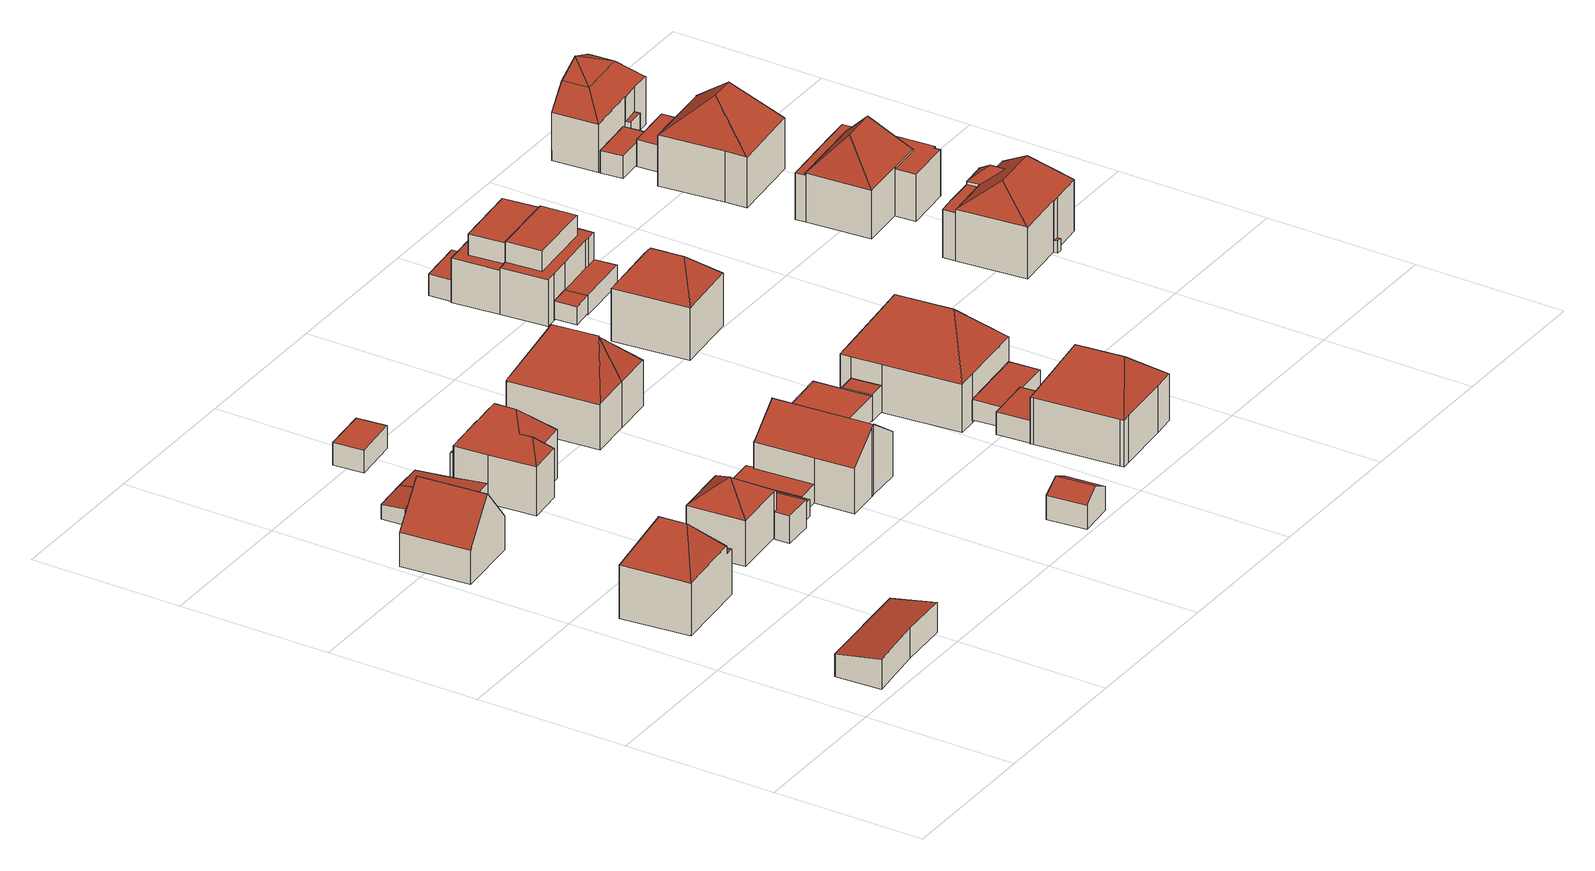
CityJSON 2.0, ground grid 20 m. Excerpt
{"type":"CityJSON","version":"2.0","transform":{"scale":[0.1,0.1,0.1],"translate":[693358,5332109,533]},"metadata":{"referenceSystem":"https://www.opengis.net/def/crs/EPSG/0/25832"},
"CityObjects":{
"building1":{"type":"Building","attributes":{"Gemeindeschluessel":"09162000","HoeheDach":"538.388","HoeheGrund":"534.440","Methode":"1000","NiedrigsteTraufeDesGebaeudes":"537.411","Geometrietyp2DReferenz":"3000","function":"31001_2000","roofType":"1000","measuredHeight":3.95},"geometry":[{"type":"MultiSurface","lod":"2","boundaries":[[[0,1,2,3]],[[4,5,3,2,6]],[[7,8,9,1,0]],[[1,9,6,2]],[[9,8,4,6]],[[7,5,4,8]],[[7,0,3,5]]],"semantics":{"surfaces":[{"type":"WallSurface"},{"type":"RoofSurface"},{"type":"GroundSurface"}],"values":[0,1,2,0,0,0,0]}}]},
"building2":{"type":"Building","attributes":{"Gemeindeschluessel":"09162000","HoeheDach":"546.290","HoeheGrund":"534.530","Methode":"2000","NiedrigsteTraufeDesGebaeudes":"540.550","Geometrietyp2DReferenz":"3000","function":"31001_1000","roofType":"3200","measuredHeight":11.76,"storeysAboveGround":2},"geometry":[{"type":"MultiSurface","lod":"2","boundaries":[[[10,11,12,13]],[[14,15,16,17]],[[18,19,20,21,11,10]],[[22,21,20,23]],[[24,25,12,11,21,22,26]],[[25,24,14,17,27,28]],[[23,16,15,26,22]],[[27,29,30,28]],[[19,18,31]],[[25,28,30,13,12]],[[29,31,18,10,13,30]],[[17,16,23,20,19,31,29,27]],[[24,26,15,14]]],"semantics":{"surfaces":[{"type":"RoofSurface"},{"type":"WallSurface"},{"type":"GroundSurface"}],"values":[0,1,0,1,1,2,0,1,0,1,0,1,1]}}]},
"building3":{"type":"Building","attributes":{"Gemeindeschluessel":"09162000","HoeheDach":"543.890","HoeheGrund":"534.191","Methode":"1000","NiedrigsteTraufeDesGebaeudes":"538.654","Geometrietyp2DReferenz":"3000","function":"31001_1000","roofType":"3100","measuredHeight":9.7,"storeysAboveGround":1},"geometry":[{"type":"MultiSurface","lod":"2","boundaries":[[[32,33,34,35,36,37]],[[38,39,40,41,42,43]],[[43,44,45,38]],[[40,35,34,41]],[[44,32,37,45]],[[38,45,37,36,39]],[[41,34,33,42]],[[42,33,32,44,43]],[[39,36,35,40]]],"semantics":{"surfaces":[{"type":"RoofSurface"},{"type":"GroundSurface"},{"type":"WallSurface"}],"values":[0,1,2,2,0,2,2,2,2]}}]},
"building4":{"type":"Building","attributes":{"Gemeindeschluessel":"09162000","HoeheDach":"537.046","HoeheGrund":"534.165","Methode":"2000","NiedrigsteTraufeDesGebaeudes":"536.105","Geometrietyp2DReferenz":"3000","function":"31001_2463","roofType":"1000","measuredHeight":2.88},"geometry":[{"type":"MultiSurface","lod":"2","boundaries":[[[40,46,47,48]],[[48,47,49,50]],[[51,52,53,54]],[[55,49,47,46,56,53,52,57]],[[58,57,52,51]],[[54,53,56,41]],[[50,49,55,59]],[[58,51,54,41,40,48,50,59]],[[59,55,57,58]],[[41,56,46,40]]],"semantics":{"surfaces":[{"type":"WallSurface"},{"type":"RoofSurface"},{"type":"GroundSurface"}],"values":[0,0,0,1,0,0,0,2,0,0]}}]},
"building5":{"type":"Building","attributes":{"Gemeindeschluessel":"09162000","HoeheDach":"543.335","HoeheGrund":"534.440","Methode":"1000","NiedrigsteTraufeDesGebaeudes":"540.461","Geometrietyp2DReferenz":"3000","function":"31001_1000","roofType":"3200","measuredHeight":8.89,"storeysAboveGround":2},"geometry":[{"type":"MultiSurface","lod":"2","boundaries":[[[60,61,62,63]],[[64,65,61,60]],[[66,64,60,63,67]],[[68,69,62,70]],[[65,68,70,61]],[[71,69,68,65]],[[70,62,61]],[[63,62,69,67]],[[66,71,65,64]],[[67,69,71,66]]],"semantics":{"surfaces":[{"type":"WallSurface"},{"type":"GroundSurface"},{"type":"RoofSurface"}],"values":[0,0,1,2,2,2,2,0,0,0]}}]},
"building6":{"type":"Building","attributes":{"Gemeindeschluessel":"09162000","HoeheDach":"537.036","HoeheGrund":"534.278","Methode":"1000","NiedrigsteTraufeDesGebaeudes":"536.104","Geometrietyp2DReferenz":"3000","function":"31001_2463","roofType":"1000","measuredHeight":2.76},"geometry":[{"type":"MultiSurface","lod":"2","boundaries":[[[72,73,74,52]],[[75,53,52,74]],[[74,73,76,77,78,75]],[[76,79,80,77]],[[72,52,53,81,80,79]],[[78,81,53,75]],[[77,80,81,78]],[[73,72,79,76]]],"semantics":{"surfaces":[{"type":"WallSurface"},{"type":"GroundSurface"},{"type":"RoofSurface"}],"values":[0,0,1,0,2,0,0,0]}}]},
"building7":{"type":"Building","attributes":{"Gemeindeschluessel":"09162000","HoeheDach":"545.000","HoeheGrund":"534.325","Methode":"2000","NiedrigsteTraufeDesGebaeudes":"537.950","Geometrietyp2DReferenz":"3000","function":"31001_1000","roofType":"3100","measuredHeight":10.68,"storeysAboveGround":1},"geometry":[{"type":"MultiSurface","lod":"2","boundaries":[[[82,83,84,85]],[[86,87,88,89,90,91]],[[92,93,90,94,95]],[[96,88,87,97]],[[84,98,99,100]],[[99,98,87,86]],[[101,82,85,102]],[[103,85,84,100]],[[92,95,104,105]],[[106,98,84,83]],[[82,101,78,77,93,92,105,96,97,106,83]],[[77,91,90,93]],[[94,90,89,107]],[[85,103,102]],[[94,107,104,95]],[[78,108,91,77]],[[106,97,87,98]],[[108,78,101,102]],[[96,105,104,107,89,88]],[[108,102,103,100,99,86,91]]],"semantics":{"surfaces":[{"type":"WallSurface"},{"type":"RoofSurface"},{"type":"GroundSurface"}],"values":[0,1,0,0,1,1,0,1,0,0,2,0,0,1,1,0,0,0,0,1]}}]},
"building8":{"type":"Building","attributes":{"Gemeindeschluessel":"09162000","HoeheDach":"538.050","HoeheGrund":"534.300","Methode":"2000","NiedrigsteTraufeDesGebaeudes":"536.620","Geometrietyp2DReferenz":"3000","function":"31001_2000","roofType":"1000","measuredHeight":3.75},"geometry":[{"type":"MultiSurface","lod":"2","boundaries":[[[109,110,111,112,113,114,115,116,117,118]],[[115,119,120,116]],[[111,121,122,112]],[[113,123,124,114]],[[125,126,127,124]],[[120,119,127,126,128,129,130]],[[114,124,127,119,115]],[[118,129,128,109]],[[109,128,126,125,131,110]],[[112,122,123,113]],[[124,123,122,121,131,125]],[[117,130,129,118]],[[110,131,121,111]],[[116,120,130,117]]],"semantics":{"surfaces":[{"type":"GroundSurface"},{"type":"WallSurface"},{"type":"RoofSurface"}],"values":[0,1,1,1,1,2,1,1,1,1,2,1,1,1]}}]},
"building9":{"type":"Building","attributes":{"Gemeindeschluessel":"09162000","HoeheDach":"537.184","HoeheGrund":"534.250","Methode":"1000","NiedrigsteTraufeDesGebaeudes":"537.184","Geometrietyp2DReferenz":"3000","function":"31001_2000","roofType":"1000","measuredHeight":2.93,"storeysAboveGround":1},"geometry":[{"type":"MultiSurface","lod":"2","boundaries":[[[132,133,134,135]],[[132,136,137,133]],[[133,137,138,134]],[[134,138,139,135]],[[132,135,139,136]],[[137,136,139,138]]],"semantics":{"surfaces":[{"type":"WallSurface"},{"type":"RoofSurface"},{"type":"GroundSurface"}],"values":[0,0,1,0,2,0]}}]},
"building10":{"type":"Building","attributes":{"Gemeindeschluessel":"09162000","HoeheDach":"536.675","HoeheGrund":"534.210","Methode":"1000","NiedrigsteTraufeDesGebaeudes":"536.675","Geometrietyp2DReferenz":"3000","function":"31001_2000","roofType":"1000","measuredHeight":2.46},"geometry":[{"type":"MultiSurface","lod":"2","boundaries":[[[140,141,142,143]],[[142,141,144,145,146,147,148]],[[149,146,145,150]],[[143,142,148,151]],[[152,144,141,140]],[[153,147,146,149]],[[150,145,144,152]],[[151,148,147,153]],[[151,153,149,150,152,140,143]]],"semantics":{"surfaces":[{"type":"WallSurface"},{"type":"RoofSurface"},{"type":"GroundSurface"}],"values":[0,1,0,0,0,0,0,0,2]}}]},
"building11":{"type":"Building","attributes":{"Gemeindeschluessel":"09162000","HoeheDach":"539.009","HoeheGrund":"534.550","Methode":"1000","NiedrigsteTraufeDesGebaeudes":"537.673","Geometrietyp2DReferenz":"3000","function":"31001_2000","roofType":"3100","measuredHeight":4.46},"geometry":[{"type":"MultiSurface","lod":"2","boundaries":[[[154,155,156,157]],[[158,159,160,161]],[[162,160,159,163]],[[157,158,161,154]],[[161,160,162,155,154]],[[157,156,163,159,158]],[[155,162,163,156]]],"semantics":{"surfaces":[{"type":"WallSurface"},{"type":"RoofSurface"},{"type":"GroundSurface"}],"values":[0,0,1,2,0,0,1]}}]},
"building12":{"type":"Building","attributes":{"Gemeindeschluessel":"09162000","HoeheDach":"543.630","HoeheGrund":"534.180","Methode":"1000","NiedrigsteTraufeDesGebaeudes":"540.178","Geometrietyp2DReferenz":"3000","function":"31001_1000","roofType":"3100","measuredHeight":9.45,"storeysAboveGround":2},"geometry":[{"type":"MultiSurface","lod":"2","boundaries":[[[150,164,165,149]],[[152,166,164,150]],[[149,167,168,169,170,171,172,173,174,175,152,150]],[[174,176,177,175]],[[166,177,176,178,179,165,164]],[[168,180,181,169]],[[172,182,183,173]],[[149,165,179,167]],[[175,177,166,152]],[[178,183,182,184,185,181,180,179]],[[171,184,182,172]],[[167,179,180,168]],[[169,181,185,170]],[[170,185,184,171]],[[173,183,178,176,174]]],"semantics":{"surfaces":[{"type":"WallSurface"},{"type":"GroundSurface"},{"type":"RoofSurface"}],"values":[0,0,1,0,2,0,0,0,0,2,0,0,0,0,0]}}]},
"building13":{"type":"Building","attributes":{"Gemeindeschluessel":"09162000","HoeheDach":"545.677","HoeheGrund":"534.330","Methode":"2000","NiedrigsteTraufeDesGebaeudes":"539.319","Geometrietyp2DReferenz":"3000","function":"31001_1000","roofType":"3200","measuredHeight":11.35,"storeysAboveGround":2},"geometry":[{"type":"MultiSurface","lod":"2","boundaries":[[[186,187,188,189]],[[190,191,192,193,194]],[[190,195,188,187,196,197,198,191]],[[198,199,192,191]],[[187,186,200,196]],[[194,193,201,202,203,204]],[[205,197,196,200]],[[188,195,204,203,189]],[[190,194,204,195]],[[186,189,203,202,205,200]],[[198,197,205,202,201,199]],[[192,199,201,193]]],"semantics":{"surfaces":[{"type":"WallSurface"},{"type":"GroundSurface"},{"type":"RoofSurface"}],"values":[0,0,1,0,0,2,0,0,0,2,0,2]}}]},
"building14":{"type":"Building","attributes":{"Gemeindeschluessel":"09162000","HoeheDach":"545.650","HoeheGrund":"534.330","Methode":"2000","NiedrigsteTraufeDesGebaeudes":"539.337","Geometrietyp2DReferenz":"3000","function":"31001_1000","roofType":"3200","measuredHeight":11.32,"storeysAboveGround":2},"geometry":[{"type":"MultiSurface","lod":"2","boundaries":[[[206,207,208,209,210,211]],[[212,213,200,205,211,210]],[[191,192,199,198]],[[212,214,215,213]],[[216,209,208,217]],[[196,200,213,215]],[[200,196,197,205]],[[199,192,207,206]],[[191,217,208,207,192]],[[216,214,212,210,209]],[[197,198,199,206,211,205]],[[191,198,197,196,215,214,216,217]]],"semantics":{"surfaces":[{"type":"RoofSurface"},{"type":"WallSurface"},{"type":"GroundSurface"}],"values":[0,0,1,1,1,1,1,0,1,1,1,2]}}]},
"building15":{"type":"Building","attributes":{"Gemeindeschluessel":"09162000","HoeheDach":"537.338","HoeheGrund":"534.010","Methode":"1000","NiedrigsteTraufeDesGebaeudes":"537.338","Geometrietyp2DReferenz":"3000","function":"31001_2000","roofType":"1000","measuredHeight":3.33},"geometry":[{"type":"MultiSurface","lod":"2","boundaries":[[[218,219,220,221,222]],[[222,223,224,218]],[[221,225,223,222]],[[220,226,225,221]],[[218,224,227,219]],[[219,227,226,220]],[[223,225,226,227,224]]],"semantics":{"surfaces":[{"type":"GroundSurface"},{"type":"WallSurface"},{"type":"RoofSurface"}],"values":[0,1,1,1,1,1,2]}}]},
"building16":{"type":"Building","attributes":{"Gemeindeschluessel":"09162000","HoeheDach":"537.420","HoeheGrund":"533.870","Methode":"3100","NiedrigsteTraufeDesGebaeudes":"537.420","Geometrietyp2DReferenz":"3000","function":"31001_2000","roofType":"1000","measuredHeight":3.55},"geometry":[{"type":"MultiSurface","lod":"2","boundaries":[[[228,229,230,231]],[[229,232,233,230]],[[234,228,231,235]],[[229,228,234,232]],[[233,235,231,230]],[[232,234,235,233]]],"semantics":{"surfaces":[{"type":"WallSurface"},{"type":"RoofSurface"},{"type":"GroundSurface"}],"values":[0,0,0,1,2,0]}}]},
"building17":{"type":"Building","attributes":{"Gemeindeschluessel":"09162000","HoeheDach":"537.341","HoeheGrund":"534.310","Methode":"1000","NiedrigsteTraufeDesGebaeudes":"537.341","Geometrietyp2DReferenz":"3000","function":"31001_2000","roofType":"1000","measuredHeight":3.03},"geometry":[{"type":"MultiSurface","lod":"2","boundaries":[[[236,237,238,239]],[[239,238,240,241]],[[238,237,242,243,240]],[[244,243,242,245]],[[245,242,237,236]],[[241,240,243,244]],[[241,244,245,236,239]]],"semantics":{"surfaces":[{"type":"WallSurface"},{"type":"RoofSurface"},{"type":"GroundSurface"}],"values":[0,0,1,0,0,0,2]}}]},
"building18":{"type":"Building","attributes":{"Gemeindeschluessel":"09162000","HoeheDach":"545.300","HoeheGrund":"534.380","Methode":"2000","NiedrigsteTraufeDesGebaeudes":"540.569","Geometrietyp2DReferenz":"3000","function":"31001_1000","roofType":"3200","measuredHeight":10.92,"storeysAboveGround":2},"geometry":[{"type":"MultiSurface","lod":"2","boundaries":[[[246,247,248,249]],[[250,251,252,253]],[[250,253,254,255]],[[254,253,252,256,257]],[[249,248,258,259]],[[256,252,260,261,262]],[[263,255,254,257]],[[264,265,266,267]],[[250,255,263,246,249,259,264,267,268,251]],[[262,261,266,265,269]],[[268,267,266,261,260]],[[248,247,257,256,262,269,258]],[[263,257,247,246]],[[268,260,252,251]],[[264,259,258,269,265]]],"semantics":{"surfaces":[{"type":"WallSurface"},{"type":"RoofSurface"},{"type":"GroundSurface"}],"values":[0,0,0,1,0,1,0,0,2,1,0,1,0,0,0]}}]},
"building19":{"type":"Building","attributes":{"Gemeindeschluessel":"09162000","HoeheDach":"536.875","HoeheGrund":"534.160","Methode":"1000","NiedrigsteTraufeDesGebaeudes":"536.875","Geometrietyp2DReferenz":"3000","function":"31001_2000","roofType":"1000","measuredHeight":2.71},"geometry":[{"type":"MultiSurface","lod":"2","boundaries":[[[270,271,272,273,274]],[[272,275,276,273]],[[271,277,275,272]],[[270,278,277,271]],[[279,276,275,277,278]],[[274,279,278,270]],[[273,276,279,274]]],"semantics":{"surfaces":[{"type":"GroundSurface"},{"type":"WallSurface"},{"type":"RoofSurface"}],"values":[0,1,1,1,2,1,1]}}]},
"building20":{"type":"Building","attributes":{"Gemeindeschluessel":"09162000","HoeheDach":"546.050","HoeheGrund":"533.750","Methode":"2000","NiedrigsteTraufeDesGebaeudes":"540.218","Geometrietyp2DReferenz":"3000","function":"31001_1000","roofType":"3200","measuredHeight":12.3,"storeysAboveGround":2},"geometry":[{"type":"MultiSurface","lod":"2","boundaries":[[[280,281,282,283]],[[284,285,286,287,288,282]],[[288,283,282]],[[289,290,291,286]],[[291,292,287,286]],[[280,283,292,293]],[[293,292,291,290]],[[294,285,284,295]],[[287,292,283,288]],[[289,286,285,294]],[[289,294,295,281,280,293,290]],[[295,284,282,281]]],"semantics":{"surfaces":[{"type":"WallSurface"},{"type":"RoofSurface"},{"type":"GroundSurface"}],"values":[0,1,1,0,1,0,0,0,1,0,2,0]}}]},
"building21":{"type":"Building","attributes":{"Gemeindeschluessel":"09162000","HoeheDach":"544.920","HoeheGrund":"534.100","Methode":"2000","NiedrigsteTraufeDesGebaeudes":"541.054","Geometrietyp2DReferenz":"3000","function":"31001_1000","roofType":"3200","measuredHeight":10.82,"storeysAboveGround":2},"geometry":[{"type":"MultiSurface","lod":"2","boundaries":[[[296,297,298,299,300]],[[301,302,303,304,305]],[[296,300,303,302]],[[306,298,305,307]],[[298,306,299]],[[300,299,306,307,304,303]],[[307,305,304]],[[296,302,301,297]],[[301,305,298,297]]],"semantics":{"surfaces":[{"type":"WallSurface"},{"type":"RoofSurface"},{"type":"GroundSurface"}],"values":[0,0,0,1,1,1,1,2,0]}}]},
"building22":{"type":"Building","attributes":{"Gemeindeschluessel":"09162000","HoeheDach":"536.700","HoeheGrund":"534.275","Methode":"2000","NiedrigsteTraufeDesGebaeudes":"536.700","Geometrietyp2DReferenz":"3000","function":"31001_1000","roofType":"1000","measuredHeight":2.42,"storeysAboveGround":1},"geometry":[{"type":"MultiSurface","lod":"2","boundaries":[[[308,309,310,311]],[[312,311,310,313]],[[313,310,309,314]],[[315,308,311,312]],[[314,309,308,315]],[[312,313,314,315]]],"semantics":{"surfaces":[{"type":"RoofSurface"},{"type":"WallSurface"},{"type":"GroundSurface"}],"values":[0,1,1,1,1,2]}}]},
"building23":{"type":"Building","attributes":{"Gemeindeschluessel":"09162000","HoeheDach":"537.100","HoeheGrund":"534.245","Methode":"2000","NiedrigsteTraufeDesGebaeudes":"537.100","Geometrietyp2DReferenz":"3000","function":"31001_2000","roofType":"1000","measuredHeight":2.85,"storeysAboveGround":1},"geometry":[{"type":"MultiSurface","lod":"2","boundaries":[[[316,317,318,319]],[[317,320,321,318]],[[319,322,323,316]],[[323,320,317,316]],[[322,321,320,323]],[[319,318,321,322]]],"semantics":{"surfaces":[{"type":"WallSurface"},{"type":"RoofSurface"},{"type":"GroundSurface"}],"values":[0,1,2,0,0,0]}}]},
"building24":{"type":"Building","attributes":{"Gemeindeschluessel":"09162000","HoeheDach":"543.000","HoeheGrund":"534.123","Methode":"2000","NiedrigsteTraufeDesGebaeudes":"540.300","Geometrietyp2DReferenz":"3000","function":"31001_1000","roofType":"1000","measuredHeight":8.88,"storeysAboveGround":3},"geometry":[{"type":"MultiSurface","lod":"2","boundaries":[[[324,325,326,327,328,329]],[[330,331,332,333]],[[334,335,336,337]],[[338,339,340,341]],[[324,329,338,341]],[[342,343,344,345]],[[346,347,342,345,333,332,348,325,324,341,340]],[[346,349,350,347]],[[347,350,343,342]],[[351,352,335,334]],[[335,352,327,326,336]],[[348,332,331,337,336]],[[328,327,352,351]],[[348,336,326,325]],[[339,349,346,340]],[[344,330,333,345]],[[330,344,343,350,349,339,338,329,328,351,334,337,331]]],"semantics":{"surfaces":[{"type":"WallSurface"},{"type":"GroundSurface"},{"type":"RoofSurface"}],"values":[0,0,0,0,0,0,1,0,0,0,2,0,0,0,0,0,2]}}]},
"building25":{"type":"Building","attributes":{"Gemeindeschluessel":"09162000","HoeheDach":"542.800","HoeheGrund":"534.103","Methode":"2000","NiedrigsteTraufeDesGebaeudes":"540.000","Geometrietyp2DReferenz":"3000","function":"31001_1000","roofType":"1000","measuredHeight":8.7,"storeysAboveGround":3},"geometry":[{"type":"MultiSurface","lod":"2","boundaries":[[[325,353,354,348]],[[354,353,355,356]],[[332,348,354,357,358]],[[325,348,332,359,360,361,362,363,364,324]],[[364,363,365,366]],[[360,359,367,368]],[[369,356,355,370]],[[363,362,371,365]],[[357,354,356,369]],[[360,368,372,361]],[[361,372,371,362]],[[365,371,372,368,367,358,357,369,370,373,374,366]],[[332,358,367,359]],[[364,366,374,324]],[[370,355,353,373]],[[325,324,374,373,353]]],"semantics":{"surfaces":[{"type":"WallSurface"},{"type":"RoofSurface"},{"type":"GroundSurface"}],"values":[0,1,0,2,0,0,0,0,0,0,0,1,0,0,0,0]}}]},
"building26":{"type":"Building","attributes":{"Gemeindeschluessel":"09162000","HoeheDach":"536.700","HoeheGrund":"534.090","Methode":"2000","NiedrigsteTraufeDesGebaeudes":"536.700","Geometrietyp2DReferenz":"3000","function":"51009_1610","roofType":"1000","measuredHeight":2.61},"geometry":[{"type":"MultiSurface","lod":"2","boundaries":[[[342,347,340,375,376]],[[375,377,309,376]],[[347,378,379,340]],[[376,309,310,342]],[[342,310,378,347]],[[309,377,379,378,310]],[[340,379,377,375]]],"semantics":{"surfaces":[{"type":"GroundSurface"},{"type":"WallSurface"},{"type":"RoofSurface"}],"values":[0,1,1,1,1,2,1]}}]},
"building27":{"type":"Building","attributes":{"Gemeindeschluessel":"09162000","HoeheDach":"544.500","HoeheGrund":"534.147","Methode":"2000","NiedrigsteTraufeDesGebaeudes":"535.660","Geometrietyp2DReferenz":"3000","function":"31001_1000","roofType":"3200","measuredHeight":10.35,"storeysAboveGround":3},"geometry":[{"type":"MultiSurface","lod":"2","boundaries":[[[380,381,382,383,384]],[[385,386,387,388,389,382,381,390,391]],[[392,388,387,393]],[[394,395,396,397,398]],[[399,400,401,402,380]],[[403,404,383,382,389]],[[405,406,397,396,407]],[[406,408,398,397]],[[409,410,385,391,411,412]],[[413,407,396,395]],[[385,410,414,386]],[[415,416,417,418]],[[419,402,401,420,421]],[[414,418,417,393,387,386]],[[380,384,422,423,399]],[[422,384,383,404]],[[394,398,424,425]],[[403,389,388,426]],[[405,412,408,406]],[[408,419,421,398]],[[413,409,412,405,407]],[[400,425,424,420,401]],[[415,418,414,410,409,413,395,394,425,400,399,423,422,404,403,426]],[[421,420,424,398]],[[381,380,402,419,408,412,411,390]],[[417,416,392,393]],[[391,390,411]],[[415,426,388,392,416]]],"semantics":{"surfaces":[{"type":"RoofSurface"},{"type":"WallSurface"},{"type":"GroundSurface"}],"values":[0,0,1,1,1,1,0,1,1,1,1,1,0,1,1,1,1,1,1,0,1,1,2,0,0,0,0,1]}}]},
"building28":{"type":"Building","attributes":{"Gemeindeschluessel":"09162000","HoeheDach":"545.490","HoeheGrund":"534.290","Methode":"2000","NiedrigsteTraufeDesGebaeudes":"540.450","Geometrietyp2DReferenz":"3000","function":"31001_1000","roofType":"3200","measuredHeight":11.2,"storeysAboveGround":2},"geometry":[{"type":"MultiSurface","lod":"2","boundaries":[[[427,428,429,430]],[[431,432,433]],[[434,435,436,437]],[[438,439,440,441]],[[442,443,431,444]],[[445,446,447,448]],[[442,444,449,450,451,452,427,430,453,454,455,438,441,456]],[[450,449,433,446,445,457]],[[458,459,429,428,460,457,445,448,434,437,461,440,439,462]],[[455,462,439,438]],[[453,459,458,454]],[[450,457,460,451]],[[435,447,463]],[[429,459,453,430]],[[443,436,435,463,432,431]],[[441,440,461,456]],[[433,432,463,447,446]],[[442,456,461,437,436,443]],[[449,444,431,433]],[[448,447,435,434]],[[458,462,455,454]],[[460,428,427,452,451]]],"semantics":{"surfaces":[{"type":"WallSurface"},{"type":"RoofSurface"},{"type":"GroundSurface"}],"values":[0,1,0,0,0,0,2,0,1,0,0,0,1,0,1,0,1,0,0,0,0,0]}}]},
"building29":{"type":"Building","attributes":{"Gemeindeschluessel":"09162000","HoeheDach":"546.000","HoeheGrund":"534.165","Methode":"2000","NiedrigsteTraufeDesGebaeudes":"540.924","Geometrietyp2DReferenz":"3000","function":"31001_1000","roofType":"3200","measuredHeight":11.84,"storeysAboveGround":2},"geometry":[{"type":"MultiSurface","lod":"2","boundaries":[[[464,465,466,467,468]],[[469,470,471,467,466]],[[472,473,468,467,471,474,475]],[[469,466,465,476]],[[477,478,479,480]],[[481,482,483,470,469,476,477,480]],[[484,485,473,472]],[[483,474,471,470]],[[477,476,465,464,478]],[[479,478,464,468,473,485]],[[482,475,474,483]],[[482,481,484,472,475]],[[481,480,479,485,484]]],"semantics":{"surfaces":[{"type":"RoofSurface"},{"type":"WallSurface"},{"type":"GroundSurface"}],"values":[0,1,0,1,1,2,0,1,1,0,1,1,1]}}]},
"building30":{"type":"Building","attributes":{"Gemeindeschluessel":"09162000","HoeheDach":"537.027","HoeheGrund":"533.980","Methode":"1000","NiedrigsteTraufeDesGebaeudes":"537.027","Geometrietyp2DReferenz":"3000","function":"31001_2463","roofType":"1000","measuredHeight":3.05},"geometry":[{"type":"MultiSurface","lod":"2","boundaries":[[[486,487,488,489]],[[490,488,487,491]],[[489,488,490,492]],[[493,486,489,492]],[[493,491,487,486]],[[492,490,491,493]]],"semantics":{"surfaces":[{"type":"WallSurface"},{"type":"RoofSurface"},{"type":"GroundSurface"}],"values":[0,1,0,2,0,0]}}]},
"building31":{"type":"Building","attributes":{"Gemeindeschluessel":"09162000","HoeheDach":"537.601","HoeheGrund":"534.040","Methode":"1000","NiedrigsteTraufeDesGebaeudes":"537.601","Geometrietyp2DReferenz":"3000","function":"51009_1610","roofType":"1000","measuredHeight":3.56},"geometry":[{"type":"MultiSurface","lod":"2","boundaries":[[[494,495,496,497,498,499]],[[500,498,497,501]],[[494,502,503,495]],[[504,496,495,503]],[[501,497,496,504]],[[502,494,499,505]],[[503,502,505,500,501,504]],[[505,499,498,500]]],"semantics":{"surfaces":[{"type":"RoofSurface"},{"type":"WallSurface"},{"type":"GroundSurface"}],"values":[0,1,1,1,1,1,2,1]}}]},
"building32":{"type":"Building","attributes":{"Gemeindeschluessel":"09162000","HoeheDach":"544.680","HoeheGrund":"534.010","Methode":"2000","NiedrigsteTraufeDesGebaeudes":"537.230","Geometrietyp2DReferenz":"3000","function":"31001_1000","roofType":"3400","measuredHeight":10.67,"storeysAboveGround":2},"geometry":[{"type":"MultiSurface","lod":"2","boundaries":[[[506,507,508]],[[509,510,511,512,513,514]],[[506,515,516,507]],[[506,508,517]],[[518,519,520,521,522]],[[514,513,520,523,515,506,517,524]],[[509,514,524,525]],[[521,520,513,512]],[[525,524,526,527]],[[518,510,509,525,527,528,529,519]],[[511,522,521,512]],[[529,528,516,515,523]],[[524,517,530,526]],[[529,523,520,519]],[[518,522,511,510]],[[527,526,530,508,507,516,528]],[[517,508,530]]],"semantics":{"surfaces":[{"type":"RoofSurface"},{"type":"WallSurface"},{"type":"GroundSurface"}],"values":[0,1,0,0,1,0,1,1,1,2,0,1,0,1,1,1,0]}}]},
"building33":{"type":"Building","attributes":{"Gemeindeschluessel":"09162000","HoeheDach":"537.934","HoeheGrund":"534.060","Methode":"1000","NiedrigsteTraufeDesGebaeudes":"537.934","Geometrietyp2DReferenz":"3000","function":"51009_1610","roofType":"1000","measuredHeight":3.87},"geometry":[{"type":"MultiSurface","lod":"2","boundaries":[[[531,532,533,534,535]],[[536,533,532,537]],[[538,539,536,537,540]],[[537,532,531,540]],[[540,531,535,538]],[[538,535,534,539]],[[539,534,533,536]]],"semantics":{"surfaces":[{"type":"RoofSurface"},{"type":"WallSurface"},{"type":"GroundSurface"}],"values":[0,1,2,1,1,1,1]}}]}
},
"vertices":[
[198,25,14],[192,85,14],[192,85,44],[198,25,54],[55,12,54],[131,21,54],[52,73,44],[131,21,14],[55,12,14],[52,73,14],
[81,328,133],[124,360,86],[121,360,86],[33,351,86],[140,333,15],[140,333,75],[146,270,75],[146,270,15],[84,292,133],[133,269,86],[133,269,85],[125,360,85],[125,360,75],[133,269,75],[138,361,15],[121,360,15],[138,361,75],[41,260,15],[32,351,15],[41,260,85],[32,351,86],[41,260,86],
[56,543,109],[99,547,57],[94,609,57],[91,637,57],[91,638,57],[48,634,109],[4,630,12],[91,638,12],[91,637,12],[94,609,12],[99,547,12],[12,539,12],[12,539,57],[4,630,57],
[91,637,38],[103,638,38],[103,638,12],[100,675,34],[100,675,12],[133,709,12],[133,709,31],[142,614,40],[142,614,12],[86,673,34],[94,609,40],[84,704,31],[84,704,12],[86,673,12],
[202,366,14],[202,366,75],[278,373,75],[278,373,14],[209,290,14],[209,290,75],[280,296,14],[285,296,14],[243,331,103],[285,296,75],[243,332,103],[280,296,75],
[135,709,31],[135,709,13],[133,709,13],[142,614,13],[171,712,13],[172,661,13],[176,617,13],[171,712,31],[172,661,36],[176,617,40],
[228,560,13],[227,575,13],[227,575,78],[228,560,78],[218,634,120],[258,670,78],[234,667,78],[234,668,78],[198,664,78],[172,661,78],[197,681,13],[198,664,13],[198,664,56],[197,681,50],[234,667,13],[258,670,13],[266,579,78],[220,606,120],[202,590,101],[182,555,13],[182,555,78],[204,574,101],[232,684,50],[232,684,13],[266,579,13],[234,668,56],[176,617,78],
[278,373,13],[314,376,13],[337,377,13],[344,297,13],[345,288,13],[321,286,13],[321,278,13],[281,275,13],[280,296,13],[285,296,13],[321,278,50],[281,275,50],[337,377,36],[344,297,36],[345,288,36],[321,286,36],[313,376,36],[313,376,50],[321,286,50],[278,373,50],[285,296,50],[280,296,50],[314,376,36],
[162,775,12],[162,775,42],[158,815,42],[158,815,12],[223,782,12],[223,782,42],[219,821,42],[219,821,12],
[344,297,12],[344,297,37],[337,377,37],[337,377,12],[375,300,37],[369,378,37],[372,378,37],[370,389,37],[336,386,37],[372,378,12],[369,378,12],[336,386,12],[375,300,12],[370,389,12],
[484,0,15],[484,0,47],[479,52,47],[479,52,15],[528,57,15],[528,57,47],[532,5,47],[532,5,15],[508,3,60],[503,54,60],
[369,378,72],[372,378,74],[375,300,72],[416,382,12],[421,382,12],[421,386,12],[462,390,12],[472,268,12],[473,255,12],[427,252,12],[421,251,12],[379,248,12],[421,251,103],[379,248,72],[426,252,106],[416,382,106],[421,382,102],[421,386,102],[473,255,72],[427,252,106],[472,268,72],[462,390,72],
[371,700,63],[371,700,13],[371,695,13],[371,695,74],[347,571,13],[402,576,13],[402,576,74],[348,571,74],[347,571,73],[336,691,13],[391,702,13],[393,676,13],[400,602,13],[400,602,119],[391,702,63],[400,606,127],[394,666,127],[337,691,74],[336,691,73],[393,676,109],
[400,606,126],[457,581,74],[457,581,73],[446,702,73],[446,701,74],[394,666,126],[411,698,74],[411,704,64],[411,698,13],[411,704,13],[446,702,13],[457,581,13],
[504,412,10],[564,418,10],[567,382,10],[571,343,10],[511,338,10],[511,338,43],[504,412,43],[571,343,43],[567,382,43],[564,418,43],
[567,382,44],[591,384,44],[591,384,9],[567,382,9],[595,345,44],[595,345,9],[571,343,44],[571,343,9],
[681,164,13],[681,164,43],[619,158,43],[619,158,13],[615,203,43],[615,203,13],[677,209,43],[634,205,43],[634,205,13],[677,209,13],
[627,44,14],[627,44,76],[617,154,76],[617,154,14],[715,47,14],[744,50,14],[744,50,76],[715,47,76],[640,40,76],[640,40,14],[683,72,123],[628,39,76],[616,158,76],[616,158,14],[733,169,76],[732,169,76],[677,135,123],[628,39,14],[619,158,14],[619,158,76],[681,164,76],[681,164,14],[733,169,14],[617,158,76],
[630,245,12],[725,254,12],[728,214,12],[677,209,12],[634,205,12],[728,214,39],[677,209,39],[725,254,39],[630,245,39],[634,205,39],
[710,410,8],[590,398,8],[590,398,72],[710,410,72],[591,384,72],[595,345,72],[605,243,72],[661,289,130],[654,364,130],[605,243,8],[630,245,8],[630,245,72],[725,254,72],[725,254,8],[595,345,8],[591,384,8],
[575,591,11],[662,600,11],[662,600,81],[576,591,81],[575,591,81],[652,700,11],[565,691,11],[565,691,81],[566,691,81],[652,700,81],[616,624,119],[612,667,119],
[573,742,37],[601,745,37],[598,774,37],[570,771,37],[570,771,13],[598,774,13],[601,745,13],[573,742,13],
[543,893,12],[543,893,41],[541,922,41],[541,922,12],[604,899,41],[601,928,41],[601,928,12],[604,899,12],
[668,843,11],[653,841,11],[653,841,100],[654,841,100],[654,841,73],[668,843,73],[555,770,73],[549,831,73],[549,831,11],[555,770,11],[568,786,73],[568,786,100],[564,833,100],[564,833,73],[672,803,73],[674,782,73],[674,782,11],[672,803,11],[598,774,11],[598,774,73],[570,771,73],[570,771,11],[659,780,11],[653,780,11],[564,833,11],[659,780,73],[653,780,73],[658,794,73],[658,794,100],
[653,841,98],[564,833,98],[648,889,98],[559,880,98],[564,833,70],[549,831,70],[543,893,11],[604,899,11],[641,902,11],[647,903,11],[662,904,11],[664,883,11],[662,904,70],[664,883,70],[543,893,70],[604,899,70],[559,880,70],[648,889,70],[647,903,70],[641,902,70],[653,841,70],[668,843,70],
[677,752,11],[601,745,11],[677,752,37],[653,780,37],[674,782,37],
[1047,461,80],[1022,413,115],[1055,371,80],[1051,416,80],[1048,452,80],[935,358,79],[1002,365,79],[1002,364,79],[1010,365,79],[1055,370,79],[959,407,115],[935,359,80],[1010,365,27],[1002,364,27],[988,473,11],[950,470,11],[950,470,75],[988,473,75],[988,473,79],[1047,461,11],[1021,459,11],[1021,459,80],[1021,459,79],[1055,370,11],[1051,416,11],[926,450,75],[990,457,75],[925,467,75],[990,457,79],[926,450,11],[935,358,11],[926,450,80],[926,450,79],[925,467,11],[1002,365,11],[1010,360,11],[1010,360,27],[1003,360,27],[1003,360,11],[1008,433,98],[1019,476,80],[1006,453,98],[1048,452,11],[1048,455,11],[1019,476,79],[1019,476,11],[1010,365,11],
[998,663,13],[998,663,75],[1028,666,75],[1028,666,13],[915,556,78],[940,601,125],[908,641,78],[1020,565,75],[1020,565,77],[974,561,77],[974,561,75],[1038,548,13],[1038,548,75],[1039,540,75],[1039,540,13],[973,561,13],[973,561,78],[915,556,13],[908,642,75],[908,642,77],[1013,652,77],[1013,652,75],[908,641,13],[907,654,13],[939,657,13],[989,662,13],[1031,630,13],[1035,630,13],[1042,549,13],[976,534,13],[907,654,75],[1035,630,75],[1031,630,75],[939,657,75],[976,534,75],[1042,549,75],[987,606,125],
[999,726,80],[996,753,80],[992,793,80],[988,838,80],[962,778,130],[992,793,12],[988,838,12],[988,838,79],[890,828,80],[928,775,130],[921,832,79],[890,829,79],[996,753,12],[999,725,12],[999,725,80],[901,715,79],[901,715,12],[899,744,12],[890,829,12],[921,832,12],[899,744,80],[901,716,80],
[943,908,10],[943,908,40],[946,878,40],[946,878,10],[886,873,40],[883,902,40],[886,873,10],[883,902,10],
[987,847,46],[984,847,46],[981,880,46],[917,874,46],[921,832,46],[988,838,46],[921,832,10],[917,874,10],[987,847,10],[984,847,10],[981,880,10],[988,838,10],
[974,939,102],[971,973,102],[938,970,117],[951,911,10],[952,904,10],[952,904,42],[951,910,42],[951,910,74],[951,911,74],[1003,916,74],[998,975,74],[907,932,102],[976,906,10],[975,913,10],[975,913,74],[975,913,42],[976,906,42],[1003,915,74],[883,904,74],[883,904,10],[877,964,74],[877,964,10],[998,975,10],[1003,915,10],[904,967,102],
[988,838,49],[992,794,49],[1028,797,49],[1023,850,49],[987,847,49],[1028,797,11],[992,794,11],[987,847,11],[1023,850,11],[988,838,11]
]}
